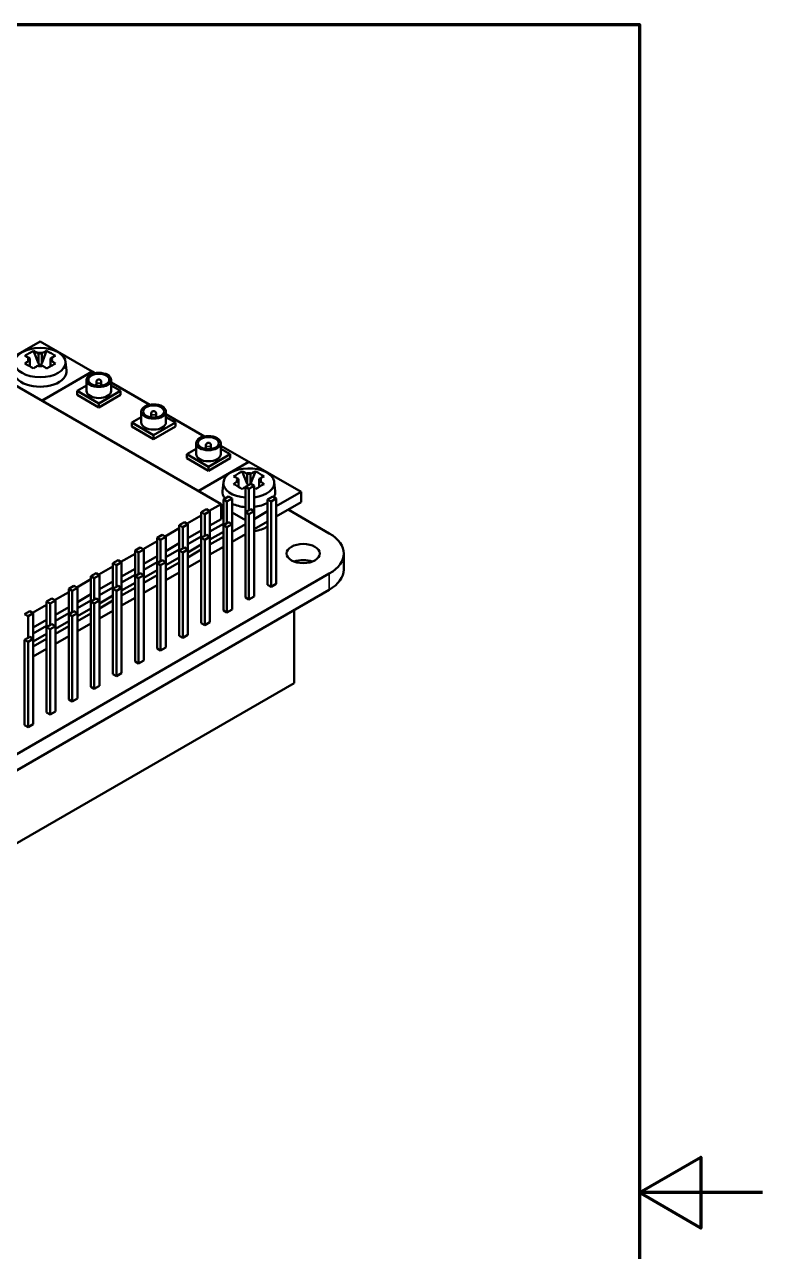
# Model space of a CAD drawing. Header units: millimetres. Extents: x 0 to 297, y 0 to 210.
# Drawn here: x 237 to 297, y 100.2 to 200 of the extents above; entities that cross this region are included whole.
import ezdxf

# ---------------------------------------------------------------- set-up
doc = ezdxf.new("R2010")
doc.units = ezdxf.units.MM
for name, color, linetype, lineweight in [('Border (ISO)', 7, 'Continuous', 70), ('Visible (ISO)', 7, 'Continuous', 50), ('Visible Narrow (ISO)', 7, 'Continuous', 35)]:
    doc.layers.add(name, color=color, linetype=linetype, lineweight=lineweight)

# ---------------------------------------------------------------- blocks, each defined once
blk = doc.blocks.new('図面枠 既定の図面枠')
at = {"layer": 'Border (ISO)', "flags": 128}
for points in [[(10, 10), (10, 200), (287, 200), (287, 10), (10, 10)], [(297, 105), (287, 105), (292, 107.887), (292, 102.113), (287, 105)]]:
    blk.add_lwpolyline(points, dxfattribs=at)

msp = doc.modelspace()

# ---------------------------------------------------------------- linework, layer by layer
at = {"layer": 'Visible (ISO)'}
for p, q in [((238.275, 174.231), (234.167, 171.859)), ((242.518, 171.782), (238.275, 174.231)), ((237.427, 172.843), (237.309, 172.911)), ((237.309, 172.612), (237.427, 172.68)), ((237.427, 172.843), (237.427, 172.68)), ((237.427, 172.68), (237.427, 172.208)), ((238.134, 172.445), (237.743, 173.452)), ((238.016, 173.319), (238.134, 173.251)), ((238.417, 173.251), (238.134, 173.251)), ((238.134, 173.251), (238.134, 172.445)), ((238.807, 173.452), (238.417, 172.445)), ((238.417, 173.251), (238.534, 173.319)), ((238.417, 172.445), (238.417, 173.251)), ((239.241, 172.911), (239.124, 172.843)), ((239.124, 172.68), (239.124, 172.843)), ((239.124, 172.208), (239.124, 172.68)), ((239.124, 172.68), (239.241, 172.612)), ((252.983, 160.996), (233.326, 172.345)), ((238.134, 172.271), (238.016, 172.204)), ((238.134, 172.445), (238.275, 172.304)), ((238.134, 172.271), (238.417, 172.271)), ((238.417, 172.445), (238.275, 172.304)), ((238.275, 172.304), (238.275, 172.271)), ((238.41, 169.41), (242.518, 171.782)), ((238.534, 172.204), (238.417, 172.271)), ((242.518, 171.773), (238.417, 169.406)), ((240.344, 172.581), (240.421, 171.858)), ((242.518, 171.773), (242.518, 171.782)), ((242.735, 171.648), (242.518, 171.773)), ((242.048, 170.645), (241.281, 170.202)), ((242.048, 170.202), (242.048, 171.1)), ((242.848, 170.623), (242.848, 170.937)), ((243.248, 170.623), (243.248, 170.937)), ((244.048, 170.202), (244.048, 171.1)), ((247.19, 169.076), (244.048, 170.89)), ((244.816, 170.202), (244.048, 170.645)), ((241.281, 170.202), (243.048, 169.181)), ((241.281, 169.875), (241.281, 170.202)), ((243.048, 168.854), (241.281, 169.875)), ((243.048, 169.181), (244.816, 170.202)), ((244.816, 169.875), (243.048, 168.854)), ((244.816, 169.875), (244.816, 170.202)), ((243.048, 168.854), (243.048, 169.181)), ((246.503, 168.073), (245.735, 167.63)), ((246.503, 167.63), (246.503, 168.528)), ((247.303, 168.051), (247.303, 168.365)), ((247.703, 168.051), (247.703, 168.365)), ((248.503, 167.63), (248.503, 168.528)), ((251.645, 166.504), (248.503, 168.318)), ((249.271, 167.63), (248.503, 168.073)), ((245.735, 167.63), (247.503, 166.609)), ((245.735, 167.303), (245.735, 167.63)), ((247.503, 166.282), (245.735, 167.303)), ((247.503, 166.609), (249.271, 167.63)), ((249.271, 167.303), (247.503, 166.282)), ((249.271, 167.303), (249.271, 167.63)), ((247.503, 166.282), (247.503, 166.609)), ((250.958, 165.058), (250.958, 165.956)), ((251.758, 165.479), (251.758, 165.793)), ((252.158, 165.479), (252.158, 165.793)), ((252.958, 165.058), (252.958, 165.956)), ((255.239, 164.429), (252.958, 165.746)), ((250.958, 165.501), (250.19, 165.058)), ((250.19, 165.058), (251.958, 164.037)), ((250.19, 164.731), (250.19, 165.058)), ((251.958, 163.711), (250.19, 164.731)), ((251.958, 164.037), (253.726, 165.058)), ((253.726, 164.731), (251.958, 163.711)), ((253.726, 165.058), (252.958, 165.501)), ((253.726, 164.731), (253.726, 165.058)), ((255.246, 164.433), (251.138, 162.061)), ((251.958, 163.711), (251.958, 164.037)), ((255.104, 162.647), (254.714, 163.654)), ((259.489, 161.984), (255.246, 164.433)), ((255.778, 163.654), (255.387, 162.647)), ((253.178, 162.783), (253.1, 162.06)), ((254.397, 163.045), (254.28, 163.113)), ((254.28, 162.814), (254.397, 162.882)), ((254.397, 163.045), (254.397, 162.882)), ((254.397, 162.882), (254.397, 162.41)), ((254.987, 163.521), (255.104, 163.453)), ((255.387, 163.453), (255.104, 163.453)), ((255.104, 163.453), (255.104, 162.647)), ((255.387, 163.453), (255.505, 163.521)), ((255.387, 162.647), (255.387, 163.453)), ((256.212, 163.113), (256.094, 163.045)), ((256.094, 162.882), (256.094, 163.045)), ((256.094, 162.41), (256.094, 162.882)), ((256.094, 162.882), (256.212, 162.814)), ((257.314, 162.783), (257.392, 162.06)), ((255.394, 162.649), (254.97, 162.404)), ((254.97, 162.404), (255.253, 162.241)), ((254.97, 160.33), (254.97, 162.404)), ((255.104, 162.647), (255.209, 162.542)), ((255.253, 162.241), (255.677, 162.486)), ((255.253, 160.494), (255.253, 162.241)), ((255.387, 162.647), (255.383, 162.642)), ((255.677, 162.486), (255.394, 162.649)), ((255.677, 160.412), (255.677, 162.486)), ((257.473, 160.82), (259.489, 161.984)), ((259.489, 161.984), (259.489, 161.159)), ((252.029, 160.445), (252.983, 160.996)), ((252.983, 159.771), (252.983, 160.996)), ((252.983, 160.841), (253.174, 160.73)), ((253.174, 160.722), (252.983, 160.832)), ((253.598, 161.612), (253.174, 161.367)), ((253.174, 161.367), (253.457, 161.204)), ((253.174, 159.293), (253.174, 161.367)), ((253.457, 161.204), (253.881, 161.449)), ((253.457, 159.457), (253.457, 161.204)), ((253.881, 161.449), (253.598, 161.612)), ((253.881, 159.375), (253.881, 161.449)), ((257.19, 161.612), (256.766, 161.367)), ((256.766, 161.367), (257.049, 161.204)), ((256.766, 154.427), (256.766, 161.367)), ((257.049, 161.204), (257.473, 161.449)), ((257.049, 154.264), (257.049, 161.204)), ((257.473, 161.449), (257.19, 161.612)), ((257.473, 154.509), (257.473, 161.449)), ((259.489, 161.159), (257.473, 159.995)), ((250.232, 159.408), (251.378, 160.069)), ((251.802, 160.575), (251.378, 160.33)), ((251.378, 160.33), (251.661, 160.167)), ((251.378, 158.256), (251.378, 160.33)), ((251.661, 160.167), (252.085, 160.412)), ((251.661, 158.42), (251.661, 160.167)), ((252.085, 160.412), (251.802, 160.575)), ((252.085, 158.338), (252.085, 160.412)), ((252.983, 159.771), (252.085, 159.252)), ((253.174, 160.151), (252.983, 160.261)), ((253.881, 160.322), (254.97, 159.693)), ((254.97, 159.685), (253.881, 160.314)), ((255.394, 160.575), (254.97, 160.33)), ((254.97, 160.33), (255.253, 160.167)), ((254.97, 153.39), (254.97, 160.33)), ((255.253, 160.167), (255.677, 160.412)), ((255.253, 153.227), (255.253, 160.167)), ((255.677, 160.412), (255.394, 160.575)), ((255.677, 153.472), (255.677, 160.412)), ((255.677, 159.783), (256.766, 160.412)), ((261.787, 158.607), (258.428, 160.547)), ((248.436, 158.371), (249.582, 159.032)), ((250.006, 159.538), (249.582, 159.293)), ((249.582, 159.293), (249.865, 159.13)), ((249.582, 157.219), (249.582, 159.293)), ((249.865, 159.13), (250.289, 159.375)), ((249.865, 157.383), (249.865, 159.13)), ((250.289, 159.375), (250.006, 159.538)), ((250.289, 157.301), (250.289, 159.375)), ((251.378, 158.844), (250.289, 158.215)), ((252.085, 158.763), (253.174, 159.391)), ((253.174, 158.738), (252.085, 158.109)), ((253.598, 159.538), (253.174, 159.293)), ((253.174, 159.293), (253.457, 159.13)), ((253.174, 152.353), (253.174, 159.293)), ((253.457, 159.13), (253.881, 159.375)), ((253.457, 152.19), (253.457, 159.13)), ((253.881, 159.375), (253.598, 159.538)), ((253.881, 152.435), (253.881, 159.375)), ((253.881, 158.738), (254.97, 159.367)), ((256.766, 159.587), (255.677, 158.959)), ((246.64, 157.334), (247.786, 157.995)), ((248.21, 158.501), (247.786, 158.256)), ((247.786, 158.256), (248.069, 158.093)), ((247.786, 156.182), (247.786, 158.256)), ((248.069, 158.093), (248.493, 158.338)), ((248.069, 156.346), (248.069, 158.093)), ((248.493, 158.338), (248.21, 158.501)), ((248.493, 156.264), (248.493, 158.338)), ((249.582, 157.807), (248.493, 157.179)), ((250.289, 157.726), (251.378, 158.354)), ((251.378, 157.701), (250.289, 157.072)), ((251.802, 158.501), (251.378, 158.256)), ((251.378, 158.256), (251.661, 158.093)), ((251.378, 151.316), (251.378, 158.256)), ((251.661, 158.093), (252.085, 158.338)), ((251.661, 151.153), (251.661, 158.093)), ((252.085, 158.338), (251.802, 158.501)), ((252.085, 151.398), (252.085, 158.338)), ((252.085, 157.701), (253.174, 158.33)), ((254.97, 158.55), (253.881, 157.922)), ((244.844, 156.297), (245.99, 156.958)), ((246.414, 157.464), (245.99, 157.219)), ((245.99, 157.219), (246.273, 157.056)), ((245.99, 155.145), (245.99, 157.219)), ((246.273, 157.056), (246.697, 157.301)), ((246.273, 155.309), (246.273, 157.056)), ((246.697, 157.301), (246.414, 157.464)), ((246.697, 155.227), (246.697, 157.301)), ((247.786, 156.77), (246.697, 156.142)), ((248.493, 156.689), (249.582, 157.317)), ((250.006, 157.464), (249.582, 157.219)), ((249.582, 157.219), (249.865, 157.056)), ((249.582, 150.279), (249.582, 157.219)), ((249.865, 157.056), (250.289, 157.301)), ((249.865, 150.116), (249.865, 157.056)), ((250.289, 157.301), (250.006, 157.464)), ((250.289, 150.361), (250.289, 157.301)), ((250.289, 156.664), (251.378, 157.293)), ((253.174, 157.513), (252.085, 156.885)), ((262.958, 156.974), (262.958, 155.668)), ((243.048, 155.26), (244.194, 155.921)), ((244.618, 156.427), (244.194, 156.182)), ((244.194, 156.182), (244.477, 156.019)), ((244.194, 154.109), (244.194, 156.182)), ((244.477, 156.019), (244.901, 156.264)), ((244.477, 154.272), (244.477, 156.019)), ((244.901, 156.264), (244.618, 156.427)), ((244.901, 154.19), (244.901, 156.264)), ((245.99, 155.733), (244.901, 155.105)), ((246.697, 155.652), (247.786, 156.28)), ((248.21, 156.427), (247.786, 156.182)), ((247.786, 156.182), (248.069, 156.019)), ((247.786, 149.242), (247.786, 156.182)), ((248.069, 156.019), (248.493, 156.264)), ((248.069, 149.079), (248.069, 156.019)), ((248.493, 156.264), (248.21, 156.427)), ((249.582, 156.664), (248.493, 156.035)), ((248.493, 149.324), (248.493, 156.264)), ((248.493, 155.627), (249.582, 156.256)), ((251.378, 156.476), (250.289, 155.848)), ((221.482, 132.071), (261.787, 155.341)), ((241.252, 154.223), (242.398, 154.884)), ((242.822, 155.39), (242.398, 155.145)), ((242.398, 155.145), (242.681, 154.982)), ((242.398, 153.072), (242.398, 155.145)), ((242.681, 154.982), (243.105, 155.227)), ((242.681, 153.235), (242.681, 154.982)), ((243.105, 155.227), (242.822, 155.39)), ((243.105, 153.153), (243.105, 155.227)), ((244.194, 154.696), (243.105, 154.068)), ((244.901, 154.615), (245.99, 155.243)), ((246.414, 155.39), (245.99, 155.145)), ((245.99, 155.145), (246.273, 154.982)), ((245.99, 148.205), (245.99, 155.145)), ((246.273, 154.982), (246.697, 155.227)), ((246.273, 148.042), (246.273, 154.982)), ((246.697, 155.227), (246.414, 155.39)), ((247.786, 155.627), (246.697, 154.998)), ((246.697, 148.287), (246.697, 155.227)), ((246.697, 154.59), (247.786, 155.219)), ((249.582, 155.439), (248.493, 154.811)), ((261.787, 154.035), (221.482, 130.765)), ((239.456, 153.186), (240.602, 153.847)), ((241.026, 154.353), (240.602, 154.109)), ((240.602, 154.109), (240.885, 153.945)), ((240.602, 152.035), (240.602, 154.109)), ((240.885, 153.945), (241.309, 154.19)), ((240.885, 152.198), (240.885, 153.945)), ((241.309, 154.19), (241.026, 154.353)), ((241.309, 152.116), (241.309, 154.19)), ((243.105, 153.578), (244.194, 154.206)), ((244.618, 154.353), (244.194, 154.109)), ((244.194, 154.109), (244.477, 153.945)), ((244.194, 147.168), (244.194, 154.109)), ((244.477, 153.945), (244.901, 154.19)), ((244.477, 147.005), (244.477, 153.945)), ((244.901, 154.19), (244.618, 154.353)), ((245.99, 154.59), (244.901, 153.962)), ((244.901, 147.25), (244.901, 154.19)), ((244.901, 153.553), (245.99, 154.182)), ((247.786, 154.402), (246.697, 153.774)), ((257.049, 154.264), (256.766, 154.427)), ((257.473, 154.509), (257.049, 154.264)), ((237.66, 152.149), (238.806, 152.81)), ((239.23, 153.317), (238.806, 153.072)), ((238.806, 153.072), (239.088, 152.908)), ((238.806, 150.998), (238.806, 153.072)), ((239.088, 152.908), (239.513, 153.153)), ((239.088, 151.161), (239.088, 152.908)), ((239.513, 153.153), (239.23, 153.317)), ((239.513, 151.079), (239.513, 153.153)), ((242.398, 153.659), (241.309, 153.031)), ((241.309, 152.541), (242.398, 153.17)), ((242.822, 153.317), (242.398, 153.072)), ((242.398, 153.072), (242.681, 152.908)), ((242.398, 146.131), (242.398, 153.072)), ((242.681, 152.908), (243.105, 153.153)), ((242.681, 145.968), (242.681, 152.908)), ((243.105, 153.153), (242.822, 153.317)), ((244.194, 153.553), (243.105, 152.925)), ((243.105, 146.213), (243.105, 153.153)), ((243.105, 152.516), (244.194, 153.145)), ((245.99, 153.366), (244.901, 152.737)), ((255.253, 153.227), (254.97, 153.39)), ((255.677, 153.472), (255.253, 153.227)), ((237.434, 152.28), (237.01, 152.035)), ((237.01, 152.035), (237.292, 151.871)), ((237.292, 151.871), (237.717, 152.116)), ((237.292, 150.124), (237.292, 151.871)), ((237.717, 152.116), (237.434, 152.28)), ((237.717, 150.042), (237.717, 152.116)), ((240.602, 152.622), (239.513, 151.994)), ((239.513, 151.504), (240.602, 152.133)), ((241.026, 152.28), (240.602, 152.035)), ((240.602, 152.035), (240.885, 151.871)), ((240.602, 145.094), (240.602, 152.035)), ((240.885, 151.871), (241.309, 152.116)), ((240.885, 144.931), (240.885, 151.871)), ((241.309, 152.116), (241.026, 152.28)), ((242.398, 152.516), (241.309, 151.888)), ((241.309, 145.176), (241.309, 152.116)), ((241.309, 151.479), (242.398, 152.108)), ((244.194, 152.329), (243.105, 151.7)), ((253.457, 152.19), (253.174, 152.353)), ((253.881, 152.435), (253.457, 152.19)), ((258.916, 152.378), (258.916, 146.425)), ((238.806, 151.586), (237.717, 150.957)), ((237.717, 150.467), (238.806, 151.096)), ((239.23, 151.243), (238.806, 150.998)), ((238.806, 150.998), (239.088, 150.834)), ((238.806, 144.057), (238.806, 150.998)), ((239.088, 150.834), (239.513, 151.079)), ((239.088, 143.894), (239.088, 150.834)), ((239.513, 151.079), (239.23, 151.243)), ((240.602, 151.479), (239.513, 150.851)), ((239.513, 144.139), (239.513, 151.079)), ((239.513, 150.442), (240.602, 151.071)), ((242.398, 151.292), (241.309, 150.663)), ((251.661, 151.153), (251.378, 151.316)), ((252.085, 151.398), (251.661, 151.153)), ((237.434, 150.206), (237.01, 149.961)), ((237.01, 149.961), (237.292, 149.797)), ((237.01, 143.02), (237.01, 149.961)), ((237.292, 149.797), (237.717, 150.042)), ((237.292, 142.857), (237.292, 149.797)), ((237.717, 150.042), (237.434, 150.206)), ((238.806, 150.442), (237.717, 149.814)), ((237.717, 143.102), (237.717, 150.042)), ((237.717, 149.405), (238.806, 150.034)), ((240.602, 150.255), (239.513, 149.626)), ((249.865, 150.116), (249.582, 150.279)), ((250.289, 150.361), (249.865, 150.116)), ((238.806, 149.218), (237.717, 148.589)), ((248.069, 149.079), (247.786, 149.242)), ((248.493, 149.324), (248.069, 149.079)), ((246.273, 148.042), (245.99, 148.205)), ((246.697, 148.287), (246.273, 148.042)), ((244.477, 147.005), (244.194, 147.168)), ((244.901, 147.25), (244.477, 147.005)), ((258.916, 146.425), (222.995, 125.686)), ((242.681, 145.968), (242.398, 146.131)), ((243.105, 146.213), (242.681, 145.968)), ((240.885, 144.931), (240.602, 145.094)), ((241.309, 145.176), (240.885, 144.931)), ((239.088, 143.894), (238.806, 144.057)), ((239.513, 144.139), (239.088, 143.894)), ((237.292, 142.857), (237.01, 143.02)), ((237.717, 143.102), (237.292, 142.857))]:
    msp.add_line(p, q, dxfattribs=at)
for centre in [(243.048, 170.937), (247.503, 168.365), (251.958, 165.793)]:
    msp.add_arc(centre, 0.2, 0, 180, dxfattribs=at)
for centre, major_axis in [((238.275, 172.507), (2.072, 0)), ((243.048, 171.1), (1, 0)), ((243.048, 171.1), (0.85, 0)), ((247.503, 168.528), (1, 0)), ((247.503, 168.528), (0.85, 0)), ((251.958, 165.956), (1, 0)), ((251.958, 165.956), (0.85, 0)), ((259.665, 156.974), (1.35, 0))]:
    msp.add_ellipse(centre, major_axis=major_axis, ratio=0.57735, dxfattribs=at)
for centre, major_axis, start_param, end_param in [((238.275, 171.782), (-2.15, 0), 6.221282, 9.486681), ((243.048, 170.202), (-0.85, 0), 4.94991, 5.127481), ((243.048, 170.202), (-0.85, 0), 4.297297, 4.474868), ((243.048, 170.202), (1, 0), 3.141593, 6.283185), ((247.503, 167.63), (-0.85, 0), 4.94991, 5.127481), ((247.503, 167.63), (-0.85, 0), 4.297297, 4.474868), ((247.503, 167.63), (1, 0), 3.141593, 6.283185), ((251.958, 165.058), (1, 0), 3.141593, 6.283185), ((251.958, 165.058), (-0.85, 0), 4.94991, 5.127481), ((251.958, 165.058), (-0.85, 0), 4.297297, 4.474868), ((255.246, 162.709), (2.072, 0), 4.922066, 10.862102), ((255.246, 161.984), (-2.15, 0), 6.221282, 6.732034), ((255.246, 161.984), (2.15, 0), 5.939963, 6.345089), ((255.246, 161.984), (2.15, 0), 4.024702, 4.583769), ((255.246, 161.984), (2.15, 0), 4.914381, 5.497787), ((255.246, 159.934), (-2, 0), 1.788172, 2.434325), ((258.958, 156.974), (4, 0), 5.497787, 7.068583), ((259.665, 155.668), (-1.35, 0), 4.135296, 5.289481), ((258.958, 155.668), (4, 0), 5.497787, 6.283185)]:
    msp.add_ellipse(centre, major_axis=major_axis, ratio=0.57735, start_param=start_param, end_param=end_param, dxfattribs=at)
for points in [[(237.036, 173.044), (237.153, 173.125), (237.272, 173.197), (237.496, 173.327), (237.617, 173.393), (237.743, 173.452)], [(238.807, 173.452), (238.933, 173.393), (239.055, 173.327), (239.278, 173.197), (239.397, 173.125), (239.515, 173.044)], [(237.743, 172.021), (237.617, 172.097), (237.496, 172.168), (237.272, 172.297), (237.153, 172.365), (237.036, 172.429)], [(239.515, 172.429), (239.397, 172.365), (239.278, 172.297), (239.055, 172.168), (238.933, 172.097), (238.807, 172.021)], [(254.007, 163.246), (254.124, 163.327), (254.243, 163.4), (254.466, 163.529), (254.588, 163.595), (254.714, 163.654)], [(255.778, 163.654), (255.904, 163.595), (256.025, 163.529), (256.249, 163.4), (256.368, 163.327), (256.485, 163.246)], [(254.714, 162.223), (254.588, 162.299), (254.466, 162.37), (254.243, 162.5), (254.124, 162.567), (254.007, 162.631)], [(256.485, 162.631), (256.368, 162.567), (256.249, 162.5), (256.025, 162.37), (255.904, 162.299), (255.778, 162.223)]]:
    msp.add_open_spline(points, degree=3, knots=[0.75780869, 0.75780869, 0.75780869, 0.75780869, 0.80522232, 0.80522232, 0.85263595, 0.85263595, 0.85263595, 0.85263595], dxfattribs=at)
for points in [[(237.309, 172.911), (237.223, 172.961), (237.129, 173.008), (237.036, 173.044)], [(237.743, 173.452), (237.836, 173.416), (237.93, 173.369), (238.016, 173.319)], [(238.534, 173.319), (238.621, 173.369), (238.714, 173.416), (238.807, 173.452)], [(239.515, 173.044), (239.422, 173.008), (239.328, 172.961), (239.241, 172.911)], [(237.036, 172.429), (237.129, 172.501), (237.223, 172.562), (237.309, 172.612)], [(238.016, 172.204), (237.93, 172.154), (237.836, 172.092), (237.743, 172.021)], [(238.807, 172.021), (238.714, 172.092), (238.621, 172.154), (238.534, 172.204)], [(239.241, 172.612), (239.328, 172.562), (239.422, 172.501), (239.515, 172.429)], [(254.714, 163.654), (254.807, 163.618), (254.901, 163.571), (254.987, 163.521)], [(255.505, 163.521), (255.591, 163.571), (255.685, 163.618), (255.778, 163.654)], [(254.28, 163.113), (254.193, 163.163), (254.1, 163.21), (254.007, 163.246)], [(254.007, 162.631), (254.1, 162.703), (254.193, 162.764), (254.28, 162.814)], [(256.485, 163.246), (256.392, 163.21), (256.298, 163.163), (256.212, 163.113)], [(256.212, 162.814), (256.298, 162.764), (256.392, 162.703), (256.485, 162.631)], [(254.97, 162.396), (254.888, 162.348), (254.801, 162.29), (254.714, 162.223)], [(255.778, 162.223), (255.744, 162.249), (255.711, 162.273), (255.677, 162.296)]]:
    msp.add_open_spline(points, degree=3, dxfattribs=at)
at = {"layer": 'Visible Narrow (ISO)'}
msp.add_line((261.787, 155.341), (261.787, 154.035), dxfattribs=at)
for centre, major_axis, start_param, end_param in [((238.275, 172.761), (-1, 0), 6.021386, 6.544985), ((238.275, 172.761), (-1, 0), 4.45059, 4.974188), ((238.275, 172.761), (1, 0), 6.021386, 6.544985), ((238.275, 172.761), (1, 0), 4.45059, 4.974188), ((243.048, 170.937), (-0.2, 0), 0, 3.141593), ((247.503, 168.365), (-0.2, 0), 0, 3.141593), ((251.958, 165.793), (-0.2, 0), 0, 3.141593), ((255.246, 162.963), (-1, 0), 6.021386, 6.544985), ((255.246, 162.963), (-1, 0), 4.45059, 4.974188), ((255.246, 162.963), (1, 0), 6.021386, 6.544985)]:
    msp.add_ellipse(centre, major_axis=major_axis, ratio=0.57735, start_param=start_param, end_param=end_param, dxfattribs=at)

# ---------------------------------------------------------------- block references
msp.add_blockref('図面枠 既定の図面枠', (0, 0))

doc.saveas('drawing.dxf')
